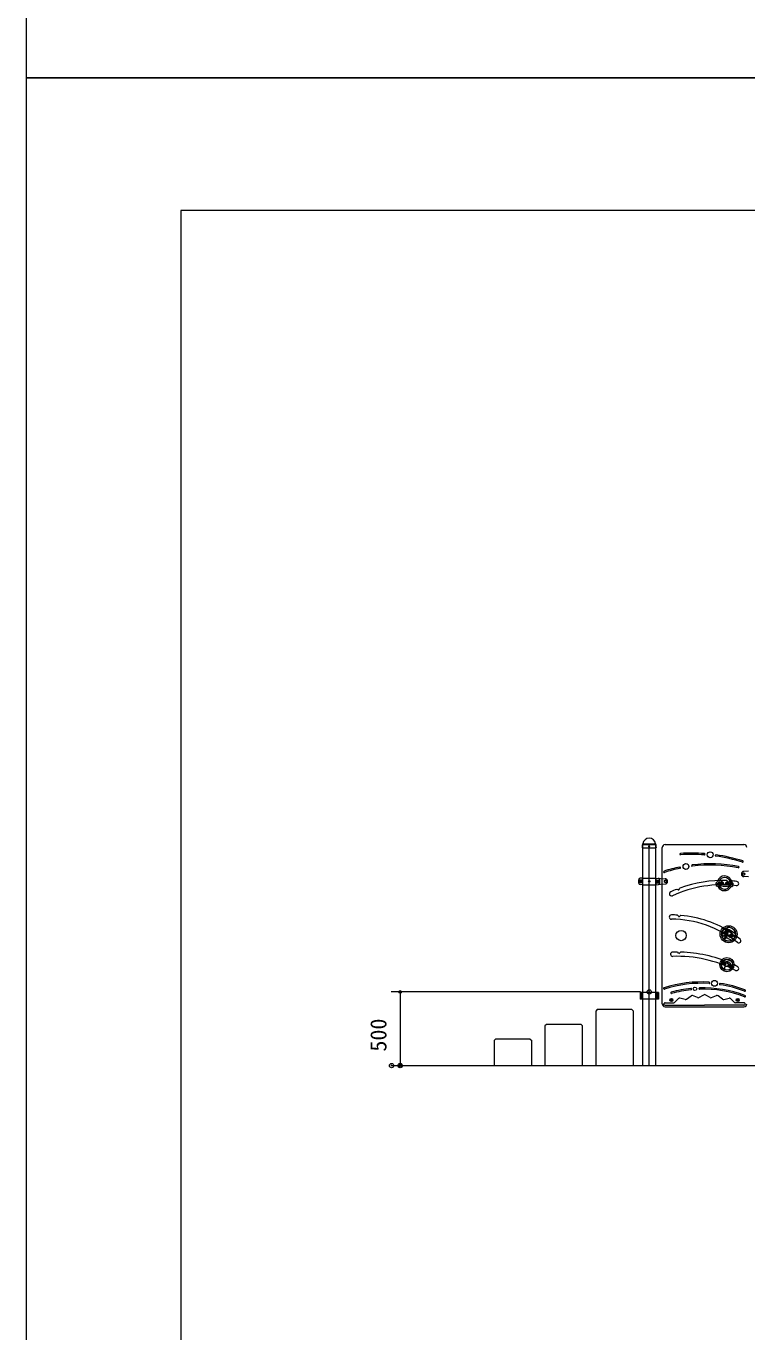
# Model space of a CAD drawing. Units: millimetres on the paper, scale 1:60. Extents: x 0 to 420, y -297 to 594.
# Drawn here: x 0 to 81.5, y 155.2 to 302.9 of the extents above; entities that cross this region are included whole.
import ezdxf
from ezdxf.enums import TextEntityAlignment as Align

# ---------------------------------------------------------------- set-up
doc = ezdxf.new("R2010")
doc.units = ezdxf.units.MM
doc.header["$PDMODE"] = 32
doc.header["$PDSIZE"] = 0.5
doc.linetypes.add('USER1', pattern=[19.05, 12.7, -6.35])
doc.linetypes.add('USER2', pattern=[50.8, 31.75, -6.35, 6.35, -6.35])
doc.layers.add('DEFPOINTS_3', color=7, linetype='Continuous', lineweight=9)
doc.layers.add('LY_1', color=7, linetype='Continuous', lineweight=9)
doc.styles.add('ＭＳ ゴシック', font='')
doc.styles.get('ＭＳ ゴシック').set_extended_font_data('MS Gothic')

# ---------------------------------------------------------------- blocks, each defined once
blk = doc.blocks.new('-000-_DOTSMALL')
at = {"color": 7, "linetype": 'Continuous', "lineweight": 9}
blk.add_circle((0, 0), 0.0625, dxfattribs=at)
blk.add_circle((0, 0), 0.0625, dxfattribs=at)

msp = doc.modelspace()

# ---------------------------------------------------------------- linework, layer by layer
at = {"layer": 'DEFPOINTS_3'}
for p, q in [((0, 594), (0, 297)), ((0, 297), (420, 297)), ((420, 297), (0, 297)), ((0, 297), (0, 0))]:
    msp.add_line(p, q, dxfattribs=at)
at = {"layer": 'LY_1'}
for p, q in [((17.5, 282), (17.5, 15)), ((402.5, 282), (17.5, 282)), ((69.688, 209.956), (69.695, 210.286)), ((69.696, 209.947), (69.688, 209.956)), ((69.696, 209.947), (71.228, 209.947)), ((69.715, 210.334), (69.734, 210.353)), ((69.72, 185.297), (69.72, 210.297)), ((71.209, 210.334), (71.191, 210.353)), ((71.205, 185.297), (71.205, 210.297)), ((71.236, 209.956), (71.228, 209.947)), ((71.236, 209.956), (71.229, 210.286)), ((71.92, 192.297), (71.92, 209.964)), ((72.254, 210.297), (81.17, 210.297)), ((69.695, 206.505), (69.432, 206.482)), ((69.695, 205.755), (69.432, 205.779)), ((69.695, 206.505), (71.229, 206.505)), ((69.695, 205.755), (71.229, 205.755)), ((71.229, 206.505), (71.754, 206.46)), ((71.229, 205.755), (71.754, 205.801)), ((73.832, 205.205), (73.895, 205.346)), ((79.394, 206.081), (79.291, 206.196)), ((79.488, 206.075), (79.603, 206.179)), ((73.744, 205.171), (73.603, 205.234)), ((73.776, 202.182), (73.675, 202.298)), ((73.87, 202.175), (73.987, 202.276)), ((79.876, 200.084), (79.848, 200.236)), ((79.954, 200.031), (80.106, 200.059)), ((73.785, 198.013), (73.677, 198.124)), ((73.879, 198.011), (73.991, 198.119)), ((79.434, 196.533), (79.072, 196.483)), ((79.3, 196.883), (79.483, 196.773)), ((79.687, 197.162), (79.351, 197.124)), ((79.694, 196.719), (79.639, 196.863)), ((79.78, 196.68), (79.925, 196.736)), ((78.961, 196.333), (78.992, 196.148)), ((71.492, 193.577), (69.432, 193.577)), ((69.432, 193.577), (69.432, 192.827)), ((69.57, 193.577), (69.57, 192.827)), ((71.158, 193.577), (71.158, 192.827)), ((71.314, 193.577), (71.314, 192.827)), ((71.363, 193.577), (71.363, 192.827)), ((71.492, 193.577), (71.492, 192.827)), ((71.492, 192.827), (69.432, 192.827)), ((72.122, 192.264), (72.122, 192.267)), ((72.256, 192.13), (76.712, 192.13)), ((72.258, 192.4), (73.192, 192.38)), ((72.895, 192.752), (72.962, 192.791)), ((72.895, 192.752), (72.895, 192.675)), ((72.895, 192.675), (72.962, 192.637)), ((72.962, 192.791), (73.029, 192.752)), ((72.962, 192.637), (73.029, 192.675)), ((73.029, 192.752), (73.029, 192.675)), ((73.313, 192.428), (73.768, 192.878)), ((74.54, 192.782), (73.922, 192.922)), ((74.677, 192.811), (75.185, 193.19)), ((75.937, 192.987), (75.344, 193.212)), ((76.076, 192.997), (76.632, 193.302)), ((81.169, 192.13), (76.712, 192.13)), ((77.348, 192.997), (76.792, 193.302)), ((77.487, 192.987), (78.08, 193.212)), ((78.747, 192.811), (78.239, 193.19)), ((78.884, 192.782), (79.502, 192.922)), ((80.112, 192.428), (79.656, 192.878)), ((81.166, 192.4), (80.232, 192.38)), ((80.395, 192.752), (80.462, 192.791)), ((80.395, 192.752), (80.395, 192.675)), ((80.395, 192.675), (80.462, 192.637)), ((80.462, 192.791), (80.529, 192.752)), ((80.462, 192.637), (80.529, 192.675)), ((80.529, 192.752), (80.529, 192.675)), ((81.302, 192.264), (81.302, 192.267)), ((64.587, 191.63), (64.42, 191.464)), ((64.42, 191.464), (64.42, 185.297)), ((68.504, 191.63), (64.587, 191.63)), ((68.504, 191.63), (68.67, 191.464)), ((68.67, 185.297), (68.67, 191.464)), ((72.254, 191.964), (81.17, 191.964)), ((58.837, 189.964), (58.67, 189.797)), ((58.67, 189.797), (58.67, 185.297)), ((62.754, 189.964), (58.837, 189.964)), ((62.754, 189.964), (62.92, 189.797)), ((62.92, 185.297), (62.92, 189.797)), ((53.087, 188.297), (52.92, 188.13)), ((52.92, 188.13), (52.92, 185.297)), ((57.004, 188.297), (53.087, 188.297)), ((57.004, 188.297), (57.17, 188.13)), ((57.17, 185.297), (57.17, 188.13)), ((41.328, 185.297), (211.865, 185.297))]:
    msp.add_line(p, q, dxfattribs=at)
at = {"layer": 'LY_1', "lineweight": 18}
for p, q in [((69.718, 210.306), (71.207, 210.306)), ((69.748, 210.364), (71.174, 210.364)), ((69.658, 206.285), (69.35, 206.285)), ((69.35, 205.976), (69.35, 206.285)), ((69.658, 205.976), (69.35, 205.976)), ((71.266, 206.285), (71.574, 206.285)), ((71.266, 205.976), (71.574, 205.976)), ((71.574, 205.976), (71.574, 206.285)), ((69.462, 193.63), (41.297, 193.63)), ((42.297, 193.63), (42.297, 185.297))]:
    msp.add_line(p, q, dxfattribs=at)
at = {"layer": 'LY_1', "linetype": 'USER2', "lineweight": 18}
msp.add_line((70.462, 185.297), (70.462, 210.297), dxfattribs=at)
at = {"layer": 'LY_1', "linetype": 'USER1', "lineweight": 18}
for p, q in [((81.67, 207.293), (81.145, 207.254)), ((69.712, 206.489), (69.712, 205.772)), ((71.212, 206.489), (71.212, 205.772)), ((71.754, 206.46), (72.279, 206.421)), ((71.754, 205.801), (72.279, 205.84)), ((78.538, 205.991), (78.535, 205.866)), ((78.535, 205.866), (78.642, 205.801)), ((78.647, 206.051), (78.538, 205.991)), ((78.642, 205.801), (78.752, 205.861)), ((78.754, 205.986), (78.647, 206.051)), ((78.752, 205.861), (78.754, 205.986)), ((79.204, 205.977), (79.202, 205.852)), ((79.202, 205.852), (79.309, 205.787)), ((79.314, 206.037), (79.204, 205.977)), ((79.309, 205.787), (79.418, 205.847)), ((79.421, 205.973), (79.314, 206.037)), ((79.418, 205.847), (79.421, 205.973)), ((81.67, 206.635), (81.145, 206.673)), ((79.102, 200.446), (79.035, 200.341)), ((79.035, 200.341), (79.093, 200.23)), ((79.093, 200.23), (79.218, 200.225)), ((79.227, 200.441), (79.102, 200.446)), ((79.218, 200.225), (79.285, 200.331)), ((79.285, 200.331), (79.227, 200.441)), ((79.665, 200.09), (79.598, 199.984)), ((79.598, 199.984), (79.657, 199.874)), ((79.657, 199.874), (79.782, 199.869)), ((79.79, 200.085), (79.665, 200.09)), ((79.782, 199.869), (79.848, 199.974)), ((79.848, 199.974), (79.79, 200.085)), ((78.863, 196.944), (78.815, 196.828)), ((78.815, 196.828), (78.891, 196.729)), ((78.987, 196.961), (78.863, 196.944)), ((78.891, 196.729), (79.015, 196.746)), ((79.063, 196.862), (78.987, 196.961)), ((79.015, 196.746), (79.063, 196.862)), ((79.479, 196.691), (79.432, 196.575)), ((79.432, 196.575), (79.508, 196.476)), ((79.603, 196.707), (79.479, 196.691)), ((79.508, 196.476), (79.632, 196.493)), ((79.68, 196.608), (79.603, 196.707)), ((79.632, 196.493), (79.68, 196.608))]:
    msp.add_line(p, q, dxfattribs=at)
at = {"layer": 'LY_1'}
for centre, radius in [((70.462, 210.081), 0.05), ((77.358, 209.148), 0.333), ((74.614, 207.817), 0.333), ((81.129, 206.964), 0.125), ((72.295, 206.13), 0.125), ((79.442, 200.158), 0.96), ((79.442, 200.158), 0.793), ((79.442, 200.158), 0.785), ((74.058, 200.009), 0.583), ((79.083, 200.029), 0.108), ((79.247, 196.718), 0.8), ((79.247, 196.718), 0.633), ((79.247, 196.718), 0.625), ((75.633, 193.986), 0.2), ((77.84, 194.607), 0.333), ((72.962, 192.714), 0.175), ((72.962, 192.714), 0.125), ((80.462, 192.714), 0.175), ((80.462, 192.714), 0.125)]:
    msp.add_circle(centre, radius, dxfattribs=at)
at = {"layer": 'LY_1', "linetype": 'USER1', "lineweight": 18}
for centre, radius in [((81.129, 206.964), 0.125), ((72.295, 206.13), 0.125), ((78.645, 205.926), 0.181), ((78.645, 205.926), 0.0667), ((79.311, 205.912), 0.181), ((79.311, 205.912), 0.0667), ((79.16, 200.336), 0.181), ((79.16, 200.336), 0.0667), ((79.723, 199.979), 0.181), ((79.723, 199.979), 0.0667), ((78.939, 196.845), 0.181), ((78.939, 196.845), 0.0667), ((79.556, 196.592), 0.181), ((79.556, 196.592), 0.0667), ((72.962, 192.714), 0.104), ((80.462, 192.714), 0.104)]:
    msp.add_circle(centre, radius, dxfattribs=at)
at = {"layer": 'LY_1', "lineweight": 18}
for centre, radius in [((69.504, 206.13), 0.154), ((69.504, 206.13), 0.0833), ((70.462, 206.13), 0.0833), ((71.42, 206.13), 0.154), ((71.42, 206.13), 0.0833), ((72.962, 192.714), 0.0917), ((80.462, 192.714), 0.0917)]:
    msp.add_circle(centre, radius, dxfattribs=at)
at = {"layer": 'LY_1'}
for centre, radius, start, end in [((69.765, 210.285), 0.07, 135, 178.99605), ((69.701, 210.386), 0.0467, 315, 353.3676), ((70.462, 210.297), 0.72, 90, 173.3676), ((70.462, 210.297), 0.72, 6.6324, 90), ((71.224, 210.386), 0.0467, 186.6324, 225), ((71.159, 210.285), 0.07, 1.00395, 45), ((72.254, 209.964), 0.333, 90, 180), ((81.17, 209.964), 0.333, 0, 90), ((73.988, 209.213), 0.075, 94.02608, 274.02608), ((75.308, 190.46), 18.875, 85.74489, 94.02608), ((75.308, 190.46), 18.725, 85.74489, 94.02608), ((76.703, 209.208), 0.075, 265.74489, 85.74489), ((78.005, 209.065), 0.075, 81.75123, 261.75123), ((75.308, 190.46), 18.725, 72.30782, 81.75123), ((75.308, 190.46), 18.875, 72.30782, 81.75123), ((81.021, 208.371), 0.075, 252.30782, 72.30782), ((72.162, 207.218), 0.075, 108.00141, 288.0014), ((77.39, 191.129), 16.992, 101.83553, 108.00141), ((77.39, 191.129), 16.842, 101.83553, 108.00141), ((73.92, 207.686), 0.075, 281.83553, 101.83553), ((75.324, 207.919), 0.075, 97.01419, 277.01419), ((77.39, 191.129), 16.992, 79.23484, 97.01419), ((77.39, 191.129), 16.842, 79.23484, 97.01419), ((80.55, 207.748), 0.075, 259.23484, 79.23484), ((70.087, 206.13), 0.833, 163.80375, 196.19625), ((69.447, 206.316), 0.167, 95, 163.80375), ((69.447, 205.945), 0.167, 196.19625, 265), ((71.477, 206.316), 0.167, 16.19625, 85), ((71.477, 205.945), 0.167, 275, 343.80375), ((70.837, 206.13), 0.833, 343.80375, 16.19625), ((78.695, 192.423), 13.322, 83.0286, 114.87293), ((73.956, 205.319), 0.0667, 110.1783, 156.02791), ((78.695, 192.423), 13.805, 87.72323, 110.1783), ((78.236, 205.831), 0.25, 122.22686, 251.34889), ((78.014, 206.183), 0.167, 302.22686, 344.68517), ((78.236, 205.831), 0.0833, 122.22686, 251.34889), ((78.103, 205.436), 0.167, 28.89058, 71.34889), ((78.236, 205.831), 0.075, 122.22686, 251.34889), ((78.978, 205.919), 0.833, 88.80499, 164.68517), ((78.014, 206.183), 0.333, 302.22686, 344.68517), ((78.014, 206.183), 0.342, 302.22686, 344.68517), ((78.103, 205.436), 0.333, 28.89058, 71.34889), ((78.103, 205.436), 0.342, 28.89058, 71.34889), ((78.978, 205.919), 0.833, 208.89058, 268.80499), ((78.374, 205.814), 0.094, 71.47591, 244.21494), ((79.003, 207.116), 1.54, 244.21494, 268.80499), ((78.978, 205.919), 0.667, 88.80499, 164.68517), ((78.978, 205.919), 0.658, 88.80499, 164.68517), ((78.978, 205.919), 0.667, 208.89058, 268.80499), ((78.978, 205.919), 0.658, 208.89058, 268.80499), ((79.016, 207.729), 1.926, 251.47591, 268.80499), ((78.978, 205.919), 0.833, 268.80499, 328.71939), ((78.978, 205.919), 0.658, 268.80499, 328.71939), ((78.978, 205.919), 0.667, 268.80499, 328.71939), ((79.003, 207.116), 1.54, 268.80499, 293.39503), ((79.016, 207.729), 1.926, 268.80499, 286.13407), ((78.978, 205.919), 0.667, 12.9248, 88.80499), ((78.978, 205.919), 0.658, 12.9248, 88.80499), ((78.978, 205.919), 0.833, 12.9248, 88.80499), ((79.241, 206.151), 0.0667, 41.87362, 87.72323), ((79.443, 206.125), 0.0667, 221.87362, 311.87362), ((79.833, 205.4), 0.342, 106.26108, 148.71939), ((79.833, 205.4), 0.333, 106.26108, 148.71939), ((79.577, 205.789), 0.094, 293.39503, 106.13407), ((79.648, 206.129), 0.0667, 86.024, 131.87362), ((79.953, 206.143), 0.342, 192.9248, 235.38311), ((79.953, 206.143), 0.333, 192.9248, 235.38311), ((78.695, 192.423), 13.805, 83.0286, 86.024), ((79.833, 205.4), 0.167, 106.26108, 148.71939), ((79.716, 205.8), 0.075, 286.26108, 55.38311), ((79.716, 205.8), 0.0833, 286.26108, 55.38311), ((79.716, 205.8), 0.25, 286.26108, 55.38311), ((79.953, 206.143), 0.167, 192.9248, 235.38311), ((80.341, 205.887), 0.242, 263.0286, 83.0286), ((72.99, 204.729), 0.242, 114.87293, 294.87293), ((78.695, 192.423), 13.805, 111.87753, 114.87293), ((73.576, 205.173), 0.0667, 66.02791, 111.87753), ((73.771, 205.232), 0.0667, 246.02791, 336.02791), ((72.972, 202.097), 0.242, 90, 270), ((72.972, 189.923), 12.415, 86.97043, 90), ((72.972, 189.923), 11.932, 51.27781, 90), ((73.624, 202.254), 0.0667, 41.02594, 86.97043), ((73.826, 202.225), 0.0667, 221.02594, 311.02594), ((74.03, 202.226), 0.0667, 85.08145, 131.02594), ((72.972, 189.923), 12.415, 56.52918, 85.08145), ((79.31, 200.831), 0.0702, 101.07718, 249.14864), ((79.442, 200.158), 0.756, 14.30607, 101.07718), ((78.756, 200.181), 0.0702, 77.10813, 178.07171), ((79.442, 200.158), 0.756, 178.07171, 182.93702), ((78.757, 200.122), 0.0702, 182.93702, 246.82802), ((78.577, 199.703), 0.386, 32.80093, 66.82802), ((78.926, 200.924), 0.692, 257.10813, 279.94703), ((78.844, 200.494), 0.0702, 150.61474, 217.38086), ((79.442, 200.158), 0.756, 141.80965, 150.61474), ((80.446, 201.718), 2.085, 217.38086, 221.14396), ((78.903, 200.582), 0.0702, 77.47838, 141.80965), ((78.928, 200.392), 0.0702, 221.14396, 293.19541), ((79.083, 200.029), 0.216, 212.80093, 99.94703), ((78.983, 199.648), 0.0702, 75.21971, 227.97429), ((78.466, 198.614), 2.085, 37.90487, 77.47838), ((79.442, 200.158), 0.756, 227.97429, 284.91502), ((79.083, 200.029), 0.324, 349.00199, 113.19541), ((79.083, 200.029), 0.324, 255.21971, 294.60131), ((79.247, 199.671), 0.0702, 59.65355, 114.6013), ((80.446, 201.718), 2.301, 239.65355, 249.58548), ((78.466, 198.614), 2.301, 46.23461, 69.14864), ((79.47, 199.954), 0.0702, 169.00199, 241.05345), ((80.446, 201.718), 2.085, 241.05345, 257.10076), ((79.618, 199.495), 0.0702, 284.91502, 69.58548), ((79.782, 200.224), 0.0667, 10.5847, 56.52918), ((79.941, 200.096), 0.0667, 190.5847, 280.5847), ((79.996, 199.753), 0.0702, 257.10076, 323.86687), ((79.442, 200.158), 0.756, 323.86687, 333.5736), ((80.106, 200.327), 0.0702, 226.23461, 14.30607), ((80.118, 199.994), 0.0667, 54.64021, 100.5847), ((80.056, 199.852), 0.0702, 333.5736, 37.90487), ((72.972, 189.923), 12.415, 51.27781, 54.64021), ((80.587, 199.421), 0.242, 231.27782, 51.27782), ((73.111, 197.896), 0.242, 91.7674, 271.7674), ((73.573, 182.903), 15.242, 89.78736, 91.7674), ((73.629, 198.078), 0.0667, 44.01763, 89.78736), ((73.833, 198.059), 0.0667, 224.01764, 314.01763), ((74.037, 198.071), 0.0667, 88.24791, 134.01764), ((73.573, 182.903), 15.242, 66.69518, 88.24791), ((73.573, 182.903), 14.758, 63.17569, 91.7674), ((79.089, 196.354), 0.13, 97.83265, 189.5649), ((79.366, 196.994), 0.13, 96.55316, 239.15787), ((79.417, 196.662), 0.13, 277.83265, 59.15787), ((79.577, 196.84), 0.0667, 20.92546, 66.69518), ((79.757, 196.743), 0.0667, 200.92546, 290.92546), ((79.949, 196.673), 0.0667, 65.15573, 110.92546), ((73.573, 182.903), 15.242, 63.17569, 65.15573), ((80.342, 196.289), 0.242, 243.17569, 63.17569), ((72.162, 194.026), 0.075, 107.74729, 287.74729), ((76.379, 180.851), 13.908, 86.47904, 107.74729), ((76.379, 180.851), 13.758, 86.47904, 107.74729), ((72.976, 193.531), 0.075, 105.52961, 285.52961), ((76.545, 180.684), 13.408, 95.87386, 105.52961), ((76.545, 180.684), 13.258, 95.87386, 105.52961), ((75.181, 193.948), 0.075, 275.87386, 95.87386), ((76.147, 194.012), 0.075, 91.7109, 271.7109), ((76.545, 180.684), 13.408, 69.28315, 91.7109), ((76.545, 180.684), 13.258, 69.28315, 91.7109), ((77.228, 194.658), 0.075, 266.47904, 86.47904), ((78.473, 194.525), 0.075, 81.29115, 261.29115), ((76.379, 180.851), 13.758, 69.32834, 81.29115), ((76.379, 180.851), 13.908, 69.32834, 81.29115), ((81.262, 193.794), 0.075, 249.32834, 69.32834), ((72.254, 192.297), 0.333, 180, 270), ((72.256, 192.267), 0.133, 88.73751, 180), ((72.256, 192.264), 0.133, 180, 270), ((73.195, 192.546), 0.167, 268.73751, 314.68465), ((73.885, 192.76), 0.167, 77.18805, 134.68465), ((74.577, 192.944), 0.167, 257.18805, 306.71648), ((75.285, 193.056), 0.167, 69.21987, 126.71648), ((75.996, 193.143), 0.167, 249.21987, 298.7483), ((76.712, 193.155), 0.167, 61.2517, 118.7483), ((77.428, 193.143), 0.167, 241.2517, 290.78013), ((78.139, 193.056), 0.167, 53.28352, 110.78013), ((78.847, 192.944), 0.167, 233.28352, 282.81195), ((79.539, 192.76), 0.167, 45.31535, 102.81195), ((80.229, 192.546), 0.167, 225.31535, 271.26249), ((81.169, 192.267), 0.133, 0, 91.26249), ((81.169, 192.264), 0.133, 270, 0), ((81.17, 192.297), 0.333, 270, 0), ((81.262, 193.155), 0.075, 249.28315, 69.28315)]:
    msp.add_arc(centre, radius, start, end, dxfattribs=at)
at = {"layer": 'LY_1', "linetype": 'USER1', "lineweight": 18}
for centre, radius, start, end in [((81.17, 206.964), 0.291, 95, 265), ((71.229, 206.489), 0.0167, 88.01112, 180), ((71.229, 205.772), 0.0167, 180, 270), ((72.254, 206.13), 0.291, 275, 85)]:
    msp.add_arc(centre, radius, start, end, dxfattribs=at)
at = {"layer": 'LY_1', "lineweight": 18}
for centre, start, end in [((67.524, 206.13), 355.87048, 4.12952), ((73.4, 206.13), 175.87048, 184.12952)]:
    msp.add_arc(centre, 2.139, start, end, dxfattribs=at)
at = {"layer": 'LY_1'}
for p in [(70.462, 193.63), (41.328, 185.297), (41.328, 185.297), (42.297, 185.297)]:
    msp.add_point(p, dxfattribs=at)

# ---------------------------------------------------------------- block references
at = {"layer": 'LY_1', "xscale": 2.32, "yscale": 2.32}
for p, rotation in [((42.297, 193.63), 90), ((42.297, 185.297), 270)]:
    msp.add_blockref('-000-_DOTSMALL', p, dxfattribs=dict(at, rotation=rotation))

# ---------------------------------------------------------------- texts
at = {"layer": 'LY_1', "style": 'ＭＳ ゴシック'}
msp.add_text('500', height=1.833, rotation=90, dxfattribs=at).set_placement((41.297, 186.88), align=Align.BOTTOM_LEFT)

doc.saveas('drawing.dxf')
